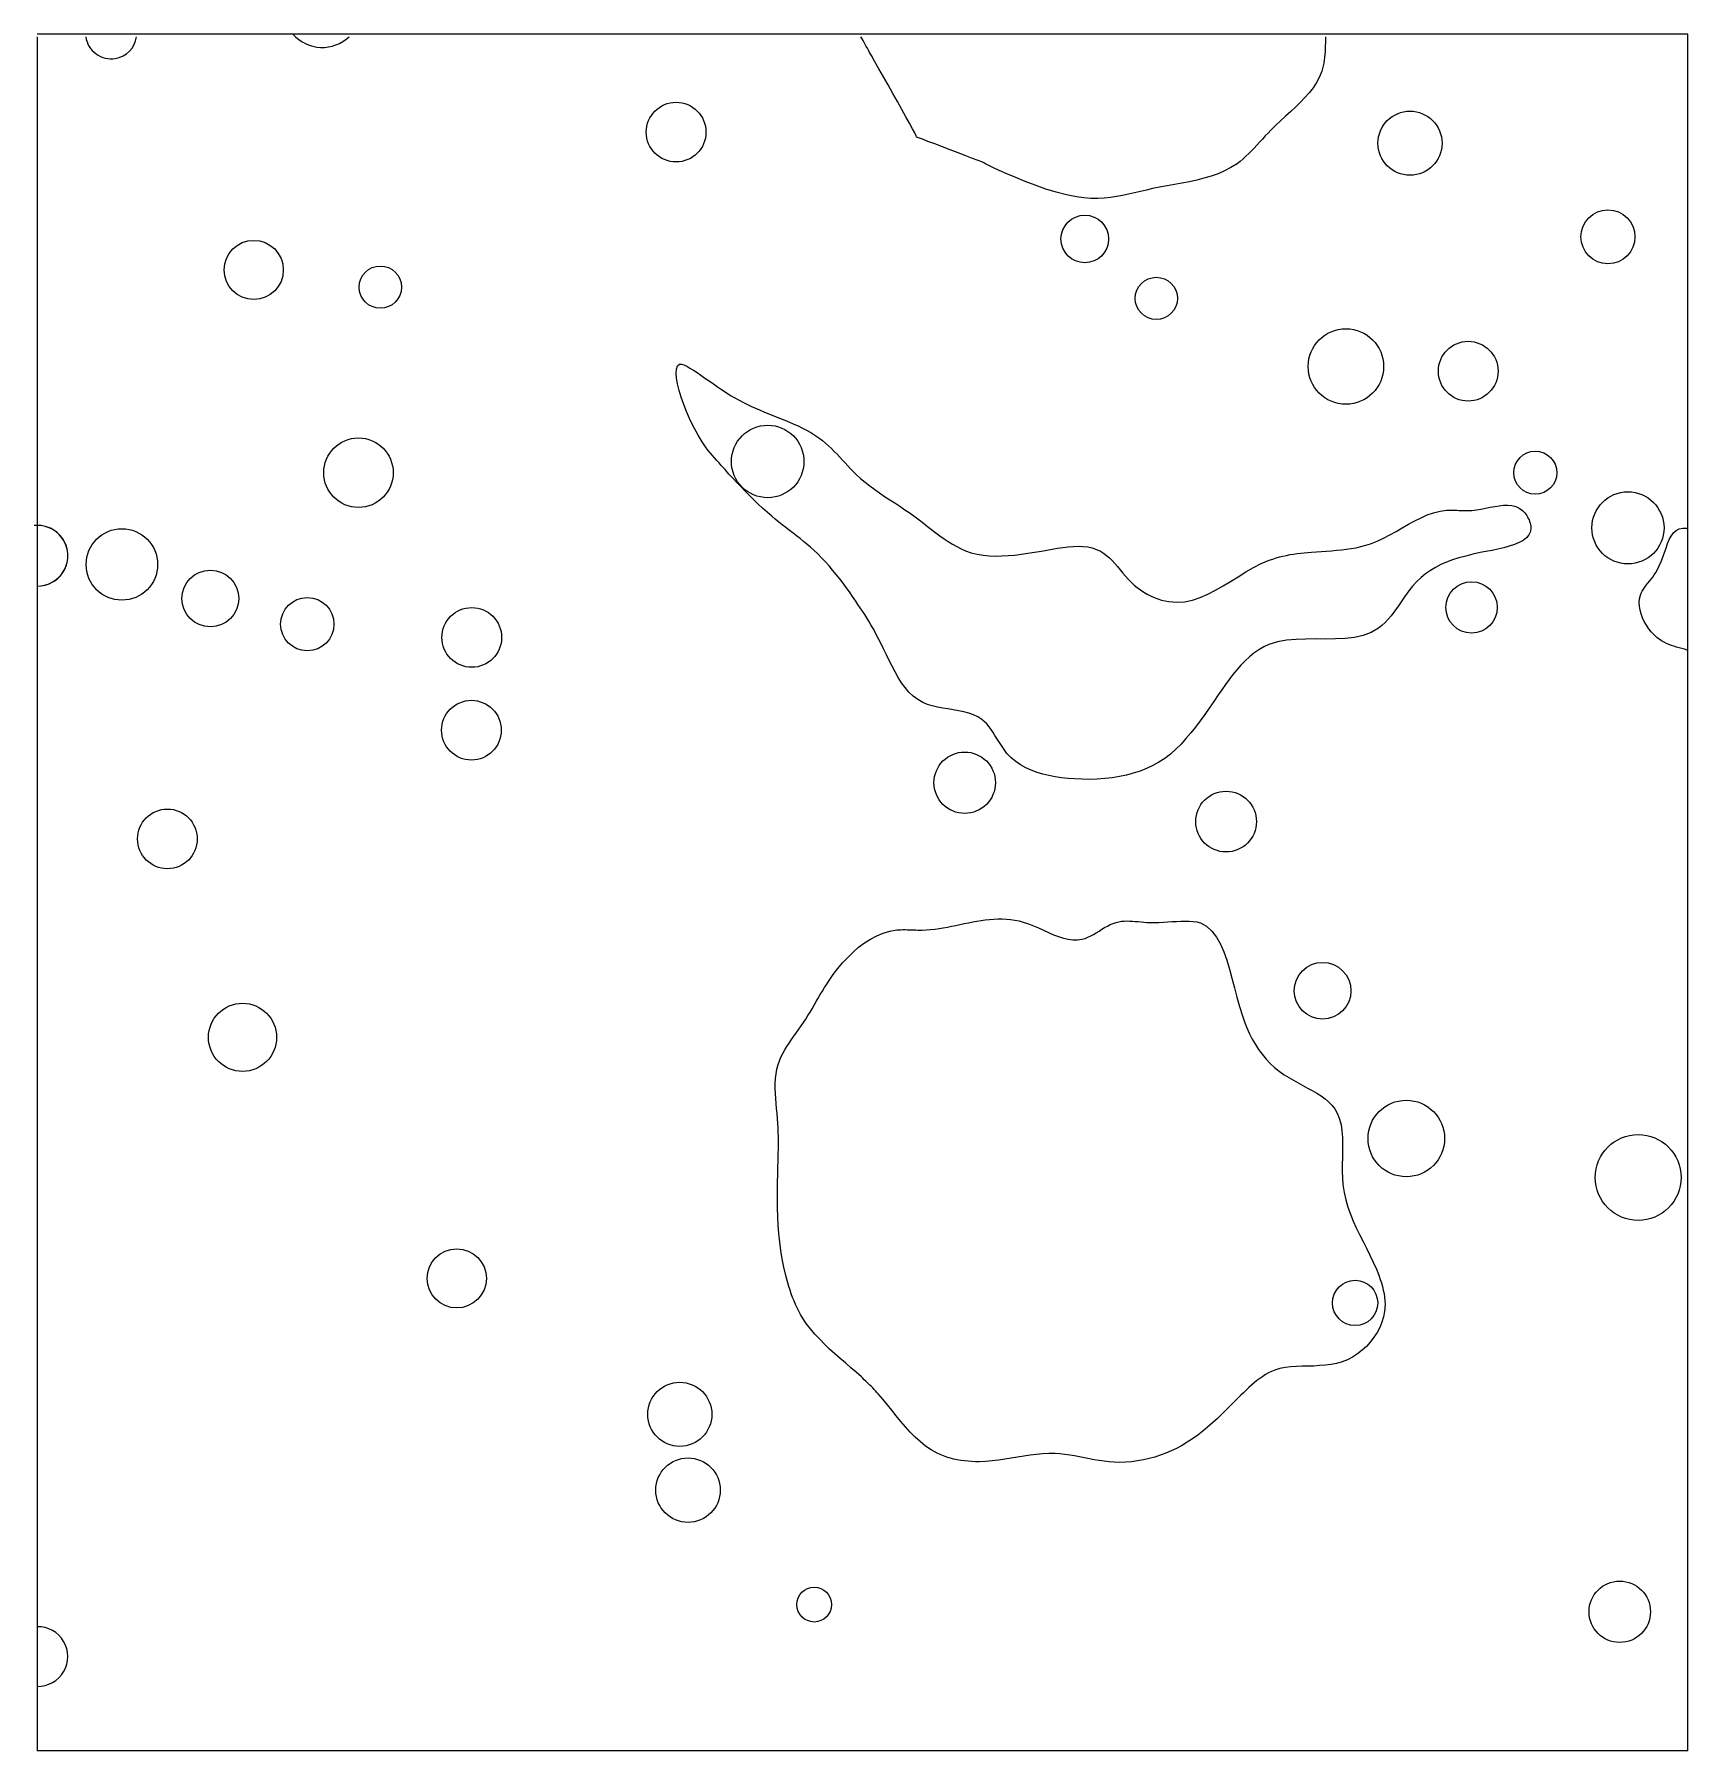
# Model space of a CAD drawing. Extents: x 10.34 to 11.33, y -29.51 to -28.48.
import ezdxf

# ---------------------------------------------------------------- set-up
doc = ezdxf.new("R2010")
doc.units = 0
for name, color, linetype in [('LAYER1', 7, 'CONTINUOUS'), ('LAYER10', 1, 'CONTINUOUS'), ('LAYER12', 5, 'CONTINUOUS')]:
    doc.layers.add(name, color=color, linetype=linetype)

msp = doc.modelspace()

# ---------------------------------------------------------------- linework, layer by layer
at = {"layer": 'LAYER1', "color": 7, "linetype": 'CONTINUOUS'}
for points in [[(10.9253, -28.9162), (10.9226, -28.914), (10.9201, -28.9114), (10.9188, -28.9097), (10.9176, -28.908), (10.9164, -28.9062), (10.9152, -28.9044), (10.9141, -28.9025), (10.9129, -28.9007), (10.9118, -28.8989), (10.9106, -28.8972), (10.9094, -28.8955), (10.908, -28.8939), (10.9066, -28.8925), (10.9051, -28.8912), (10.9027, -28.8896), (10.9001, -28.8884), (10.8973, -28.8874), (10.8943, -28.8866), (10.8912, -28.886), (10.8881, -28.8854), (10.8849, -28.8849), (10.8818, -28.8844), (10.8787, -28.8838), (10.8756, -28.8831), (10.8727, -28.8822), (10.87, -28.881), (10.867, -28.8793), (10.8642, -28.8773), (10.8617, -28.8749), (10.8594, -28.8722), (10.8573, -28.8693), (10.8553, -28.8662), (10.8534, -28.8629), (10.8516, -28.8595), (10.8499, -28.8561), (10.8483, -28.8526), (10.8466, -28.8492), (10.845, -28.8457), (10.8438, -28.8435), (10.8426, -28.8413), (10.8415, -28.8391), (10.8403, -28.8369), (10.839, -28.8348), (10.8378, -28.8327), (10.8365, -28.8307), (10.8353, -28.8286), (10.834, -28.8266), (10.8326, -28.8246), (10.8313, -28.8226), (10.83, -28.8206), (10.8281, -28.8179), (10.8262, -28.8152), (10.8243, -28.8125), (10.8224, -28.8099), (10.8204, -28.8073), (10.8183, -28.8047), (10.8162, -28.8022), (10.8141, -28.7997), (10.8119, -28.7972), (10.8096, -28.7949), (10.8073, -28.7925), (10.8049, -28.7903), (10.803, -28.7885), (10.8009, -28.7868), (10.7989, -28.7851), (10.7968, -28.7834), (10.7947, -28.7817), (10.7926, -28.7801), (10.7904, -28.7785), (10.7883, -28.7768), (10.7862, -28.7752), (10.7841, -28.7735), (10.782, -28.7718), (10.7799, -28.7701), (10.7771, -28.7677), (10.7744, -28.7653), (10.7718, -28.7629), (10.7692, -28.7603), (10.7666, -28.7578), (10.7641, -28.7552), (10.7616, -28.7526), (10.7591, -28.75), (10.7567, -28.7474), (10.7544, -28.7449), (10.7521, -28.7423), (10.7498, -28.7398), (10.7485, -28.7383), (10.7472, -28.7369), (10.7459, -28.7354), (10.7446, -28.7339), (10.7434, -28.7324), (10.7421, -28.7308), (10.7409, -28.7292), (10.7397, -28.7275), (10.7384, -28.7257), (10.7372, -28.7238), (10.736, -28.7218), (10.7348, -28.7196), (10.7328, -28.7159), (10.7309, -28.7118), (10.7291, -28.7076), (10.7275, -28.7034), (10.726, -28.6991), (10.7248, -28.6951), (10.7238, -28.6912), (10.7232, -28.6878), (10.723, -28.6847), (10.7231, -28.6823), (10.7238, -28.6804), (10.7249, -28.6794)], [(10.7249, -28.6794), (10.7261, -28.6795), (10.7276, -28.6799), (10.7293, -28.6807), (10.7311, -28.6817), (10.7332, -28.683), (10.7354, -28.6844), (10.7377, -28.686), (10.7401, -28.6877), (10.7426, -28.6894), (10.7451, -28.6912), (10.7475, -28.6929), (10.75, -28.6946), (10.7527, -28.6963), (10.7554, -28.698), (10.7579, -28.6995), (10.7605, -28.7009), (10.763, -28.7022), (10.7654, -28.7034), (10.7678, -28.7046), (10.7703, -28.7057), (10.7727, -28.7067), (10.7751, -28.7078), (10.7776, -28.7088), (10.7801, -28.7098), (10.7826, -28.7108), (10.7852, -28.7118), (10.7878, -28.7128), (10.7904, -28.7139), (10.793, -28.7151), (10.7956, -28.7162), (10.7982, -28.7175), (10.8007, -28.7188), (10.8032, -28.7202), (10.8056, -28.7217), (10.8079, -28.7233), (10.8102, -28.725), (10.812, -28.7265), (10.8138, -28.728), (10.8155, -28.7297), (10.8172, -28.7314), (10.8188, -28.7331), (10.8205, -28.7348), (10.8221, -28.7366), (10.8237, -28.7383), (10.8253, -28.7401), (10.8269, -28.7418), (10.8286, -28.7435), (10.8302, -28.7451), (10.8329, -28.7475), (10.8356, -28.7498), (10.8384, -28.752), (10.8413, -28.7541), (10.8442, -28.7562), (10.8472, -28.7582), (10.8502, -28.7602), (10.8533, -28.7621), (10.8563, -28.7641), (10.8593, -28.7662), (10.8624, -28.7683), (10.8653, -28.7704), (10.8678, -28.7723), (10.8703, -28.7742), (10.8728, -28.7761), (10.8752, -28.778), (10.8777, -28.7799), (10.8801, -28.7817), (10.8826, -28.7835), (10.8851, -28.7852), (10.8876, -28.7868), (10.8902, -28.7882), (10.8928, -28.7895), (10.8954, -28.7906), (10.8988, -28.7918), (10.9023, -28.7926), (10.9059, -28.7932), (10.9095, -28.7936), (10.9132, -28.7938), (10.917, -28.7937), (10.9208, -28.7935), (10.9247, -28.7932), (10.9286, -28.7927), (10.9326, -28.7921), (10.9366, -28.7915), (10.9407, -28.7908), (10.9439, -28.7902), (10.9471, -28.7896), (10.9502, -28.7891), (10.9534, -28.7887), (10.9565, -28.7883), (10.9595, -28.7881), (10.9625, -28.788), (10.9654, -28.7881), (10.9682, -28.7884), (10.9709, -28.7889), (10.9735, -28.7898), (10.9759, -28.7909), (10.9777, -28.7921), (10.9795, -28.7934), (10.9812, -28.7949), (10.9828, -28.7965), (10.9844, -28.7983), (10.9859, -28.8001), (10.9875, -28.802), (10.9891, -28.8039), (10.9907, -28.8058), (10.9924, -28.8076), (10.9941, -28.8094), (10.9959, -28.8111), (10.9977, -28.8126), (10.9996, -28.814), (11.0016, -28.8153), (11.0037, -28.8165), (11.0057, -28.8176), (11.0079, -28.8185), (11.01, -28.8193), (11.0122, -28.82), (11.0144, -28.8205), (11.0166, -28.8209), (11.0188, -28.8211), (11.021, -28.8212), (11.0259, -28.821), (11.0306, -28.82), (11.0353, -28.8185), (11.0398, -28.8165), (11.0444, -28.8142), (11.0489, -28.8116), (11.0534, -28.8089), (11.0579, -28.8061), (11.0625, -28.8033), (11.067, -28.8007), (11.0717, -28.7983), (11.0764, -28.7963), (11.0785, -28.7956), (11.0805, -28.7949), (11.0826, -28.7943), (11.0846, -28.7938), (11.0867, -28.7934), (11.0888, -28.7929), (11.0909, -28.7926), (11.093, -28.7923), (11.0952, -28.792), (11.0973, -28.7918), (11.0994, -28.7916), (11.1016, -28.7914), (11.1046, -28.7912), (11.1076, -28.791), (11.1105, -28.7908), (11.1135, -28.7906), (11.1165, -28.7903), (11.1195, -28.7901), (11.1224, -28.7897), (11.1253, -28.7893), (11.1282, -28.7888), (11.1311, -28.7882), (11.134, -28.7874), (11.1368, -28.7865), (11.1407, -28.7849), (11.1445, -28.7832), (11.1483, -28.7812), (11.152, -28.7791), (11.1557, -28.7769), (11.1594, -28.7748), (11.1631, -28.7728), (11.1669, -28.771), (11.1706, -28.7693), (11.1744, -28.768), (11.1782, -28.767), (11.1821, -28.7665), (11.1833, -28.7665), (11.1845, -28.7665), (11.1858, -28.7665), (11.187, -28.7665), (11.1882, -28.7665), (11.1895, -28.7666), (11.1907, -28.7666), (11.192, -28.7667), (11.1933, -28.7667), (11.1946, -28.7667), (11.1959, -28.7667), (11.1972, -28.7666), (11.1999, -28.7663), (11.2026, -28.7658), (11.2054, -28.7653), (11.2081, -28.7647), (11.2109, -28.7642), (11.2135, -28.7638), (11.2161, -28.7635), (11.2187, -28.7635), (11.2211, -28.7637), (11.2233, -28.7643), (11.2254, -28.7653), (11.2274, -28.7667), (11.2281, -28.7674), (11.2287, -28.7681), (11.2293, -28.7689), (11.2299, -28.7697), (11.2304, -28.7705), (11.2308, -28.7714), (11.2313, -28.7723), (11.2316, -28.7732), (11.2319, -28.7741), (11.2321, -28.775), (11.2323, -28.7759), (11.2324, -28.7768), (11.2321, -28.7791), (11.2312, -28.7812), (11.2298, -28.783), (11.2278, -28.7845), (11.2254, -28.7858), (11.2226, -28.787), (11.2195, -28.788), (11.2162, -28.7888), (11.2127, -28.7896), (11.2092, -28.7904), (11.2056, -28.7911), (11.2021, -28.7917), (11.1977, -28.7927), (11.1935, -28.7938), (11.1895, -28.7949), (11.1857, -28.7961), (11.1821, -28.7975), (11.1787, -28.7989), (11.1755, -28.8006), (11.1725, -28.8024), (11.1696, -28.8044), (11.1669, -28.8066), (11.1643, -28.809), (11.1618, -28.8117), (11.1602, -28.8138), (11.1586, -28.8159), (11.157, -28.8182), (11.1554, -28.8205), (11.1538, -28.8228), (11.1523, -28.825), (11.1506, -28.8273), (11.149, -28.8294), (11.1473, -28.8315), (11.1455, -28.8334), (11.1436, -28.8352), (11.1416, -28.8368), (11.1372, -28.8394), (11.1324, -28.8412), (11.1272, -28.8423), (11.1216, -28.843), (11.1159, -28.8432), (11.1101, -28.8433), (11.1042, -28.8432), (11.0983, -28.8433), (11.0925, -28.8435), (11.0868, -28.844), (11.0814, -28.845), (11.0762, -28.8466), (11.0731, -28.848), (11.0702, -28.8497), (11.0673, -28.8517), (11.0646, -28.8539), (11.062, -28.8563), (11.0595, -28.8588), (11.0571, -28.8616), (11.0548, -28.8644), (11.0525, -28.8674), (11.0503, -28.8704), (11.0481, -28.8735), (11.046, -28.8766), (11.0433, -28.8805), (11.0406, -28.8844), (11.038, -28.8883), (11.0353, -28.892), (11.0325, -28.8957), (11.0297, -28.8992), (11.0268, -28.9026), (11.0239, -28.9059), (11.0208, -28.9089), (11.0175, -28.9118), (11.0142, -28.9144), (11.0106, -28.9167), (11.0071, -28.9187), (11.0033, -28.9205), (10.9995, -28.922), (10.9954, -28.9233), (10.9913, -28.9244), (10.9871, -28.9253), (10.9828, -28.926), (10.9784, -28.9264), (10.9739, -28.9267), (10.9694, -28.9269), (10.9649, -28.9268), (10.9603, -28.9266), (10.9565, -28.9263), (10.9526, -28.9259), (10.9489, -28.9254), (10.9451, -28.9247), (10.9415, -28.9238), (10.938, -28.9228), (10.9345, -28.9215), (10.9313, -28.92), (10.9282, -28.9183), (10.9253, -28.9162)], [(11.3255, -28.8498), (11.3239, -28.8494), (11.3223, -28.849), (11.3207, -28.8486), (11.3192, -28.8481), (11.3176, -28.8476), (11.3161, -28.8471), (11.3146, -28.8465), (11.3131, -28.8459), (11.3117, -28.8451), (11.3103, -28.8443), (11.3089, -28.8434), (11.3075, -28.8424), (11.3058, -28.8408), (11.3041, -28.839), (11.3026, -28.8371), (11.3012, -28.835), (11.2999, -28.8328), (11.2989, -28.8306), (11.298, -28.8283), (11.2974, -28.826), (11.2971, -28.8237), (11.2969, -28.8214), (11.2971, -28.8193), (11.2976, -28.8172), (11.2981, -28.8159), (11.2987, -28.8147), (11.2994, -28.8135), (11.3002, -28.8123), (11.3011, -28.8111), (11.302, -28.8099), (11.303, -28.8087), (11.304, -28.8075), (11.305, -28.8063), (11.3059, -28.805), (11.3068, -28.8036), (11.3077, -28.8022), (11.3089, -28.7997), (11.31, -28.7971), (11.311, -28.7944), (11.3119, -28.7917), (11.3129, -28.789), (11.3138, -28.7864), (11.3148, -28.784), (11.316, -28.7819), (11.3173, -28.78), (11.3189, -28.7786), (11.3207, -28.7776), (11.3229, -28.7771), (11.3231, -28.7771), (11.3233, -28.7771), (11.3235, -28.7771), (11.3237, -28.7771), (11.3239, -28.7771), (11.3241, -28.7771), (11.3244, -28.7771), (11.3246, -28.7771), (11.3248, -28.7771), (11.325, -28.7771), (11.3252, -28.7771), (11.3255, -28.7771)]]:
    msp.add_lwpolyline(points, dxfattribs=at)
for centre, radius in [((10.7229, -28.5411), 0.0178), ((11.1603, -28.5477), 0.0191), ((10.9665, -28.6048), 0.0142), ((11.2783, -28.6035), 0.0161), ((10.4712, -28.6232), 0.0176), ((10.5466, -28.6335), 0.0126), ((11.0091, -28.6402), 0.0126), ((11.1221, -28.6808), 0.0225), ((11.195, -28.6836), 0.0178), ((10.7775, -28.7374), 0.0216), ((10.5336, -28.7441), 0.0207), ((11.235, -28.7441), 0.0128), ((11.2902, -28.777), 0.0215), ((10.3926, -28.7988), 0.0213), ((10.4453, -28.8191), 0.0169), ((11.197, -28.8244), 0.0153), ((10.5031, -28.8344), 0.0159), ((10.6011, -28.8423), 0.0178), ((10.6009, -28.8976), 0.0178), ((10.8949, -28.9289), 0.0183), ((11.0507, -28.9521), 0.0181), ((10.4197, -28.9624), 0.0178), ((11.1082, -29.0529), 0.0169), ((10.4645, -29.0807), 0.0203), ((11.1581, -29.141), 0.0228), ((11.2963, -29.1642), 0.0256), ((10.5922, -29.2244), 0.0176), ((11.1276, -29.239), 0.0135), ((10.7251, -29.3054), 0.0191), ((10.73, -29.3506), 0.0192), ((10.8052, -29.4188), 0.0104), ((11.2853, -29.4231), 0.0183)]:
    msp.add_circle(centre, radius, dxfattribs=at)
for centre, radius, start, end in [((10.512, -28.4674), 0.0232, -138.3124, -46.5438), ((10.3862, -28.4821), 0.0153, -171.741, -80.7387), ((10.3862, -28.4821), 0.0153, -80.7434, -8.258), ((10.3423, -28.7936), 0.0181, -90.838, 96.0249), ((10.3423, -28.7936), 0.0181, -33.8857, 90.838), ((10.3423, -28.7936), 0.0181, -90.838, -33.8857), ((10.3425, -29.4498), 0.0178, -91.2295, 91.2295)]:
    msp.add_arc(centre, radius, start, end, dxfattribs=at)
at = {"layer": 'LAYER10', "color": 1, "linetype": 'CONTINUOUS'}
for points in [[(11.1099, -28.4843), (11.1099, -28.486), (11.1099, -28.4878), (11.1098, -28.4896), (11.1097, -28.4914), (11.1097, -28.4931), (11.1095, -28.4949), (11.1094, -28.4966), (11.1091, -28.4983), (11.1089, -28.5), (11.1085, -28.5016), (11.1081, -28.5032), (11.1077, -28.5048), (11.1063, -28.5082), (11.1046, -28.5115), (11.1026, -28.5146), (11.1003, -28.5176), (11.0977, -28.5205), (11.095, -28.5233), (11.0922, -28.5261), (11.0892, -28.5288), (11.0862, -28.5315), (11.0832, -28.5343), (11.0802, -28.5371), (11.0774, -28.5399), (11.0757, -28.5417), (11.074, -28.5434), (11.0723, -28.5452), (11.0707, -28.547), (11.0691, -28.5488), (11.0675, -28.5506), (11.0658, -28.5523), (11.0642, -28.5539), (11.0625, -28.5555), (11.0608, -28.5571), (11.059, -28.5586), (11.0572, -28.5599), (11.0536, -28.5622), (11.0498, -28.5642), (11.0459, -28.5659), (11.0418, -28.5673), (11.0375, -28.5686), (11.0332, -28.5697), (11.0288, -28.5707), (11.0243, -28.5715), (11.0199, -28.5724), (11.0155, -28.5732), (11.0111, -28.574), (11.0068, -28.5748), (11.0032, -28.5756), (10.9996, -28.5765), (10.9961, -28.5773), (10.9926, -28.5781), (10.989, -28.5789), (10.9854, -28.5795), (10.9818, -28.58), (10.978, -28.5804), (10.9742, -28.5806), (10.9701, -28.5806), (10.966, -28.5803), (10.9616, -28.5797), (10.9556, -28.5785), (10.9494, -28.5769), (10.9432, -28.575), (10.9369, -28.5728), (10.9309, -28.5705), (10.9253, -28.5682), (10.9201, -28.5659), (10.9155, -28.5639), (10.9117, -28.5621), (10.9088, -28.5607), (10.907, -28.5597), (10.9063, -28.5594), (10.9063, -28.5594), (10.9064, -28.5594), (10.9064, -28.5594), (10.9064, -28.5594), (10.9064, -28.5594), (10.9064, -28.5594), (10.9064, -28.5594), (10.9064, -28.5594), (10.9064, -28.5594), (10.9064, -28.5594), (10.9064, -28.5594), (10.9063, -28.5594), (10.9052, -28.5589), (10.9029, -28.558), (10.8996, -28.5568), (10.8956, -28.5552), (10.8911, -28.5535), (10.8863, -28.5516), (10.8816, -28.5498), (10.8771, -28.5481), (10.873, -28.5466), (10.8697, -28.5453), (10.8674, -28.5445), (10.8662, -28.5441), (10.8661, -28.5441), (10.8661, -28.5441), (10.8661, -28.5441), (10.8661, -28.5441), (10.8661, -28.5441), (10.8661, -28.5442), (10.8661, -28.5442), (10.8661, -28.5442), (10.8661, -28.5442), (10.8661, -28.5442), (10.8662, -28.5442), (10.8662, -28.5441), (10.866, -28.5434), (10.8652, -28.5416), (10.8638, -28.5391), (10.8621, -28.5358), (10.8599, -28.5319), (10.8575, -28.5276), (10.8549, -28.5229), (10.8521, -28.518), (10.8493, -28.513), (10.8465, -28.5081), (10.8437, -28.5033), (10.8412, -28.4988), (10.8404, -28.4974), (10.8397, -28.4961), (10.839, -28.4948), (10.8382, -28.4936), (10.8376, -28.4923), (10.8369, -28.4911), (10.8362, -28.49), (10.8356, -28.4888), (10.8349, -28.4876), (10.8343, -28.4865), (10.8337, -28.4854), (10.8331, -28.4843)], [(11.0354, -29.0124), (11.0391, -29.0145), (11.0422, -29.0174), (11.045, -29.0209), (11.0473, -29.0251), (11.0493, -29.0297), (11.0511, -29.0347), (11.0527, -29.04), (11.0542, -29.0455), (11.0557, -29.0511), (11.0571, -29.0568), (11.0587, -29.0624), (11.0604, -29.0678), (11.0617, -29.0715), (11.0631, -29.075), (11.0647, -29.0785), (11.0663, -29.0818), (11.0682, -29.0849), (11.0701, -29.088), (11.0722, -29.0908), (11.0745, -29.0936), (11.077, -29.0962), (11.0796, -29.0986), (11.0824, -29.1009), (11.0854, -29.103), (11.088, -29.1047), (11.0908, -29.1063), (11.0936, -29.1079), (11.0964, -29.1094), (11.0992, -29.1109), (11.102, -29.1124), (11.1047, -29.114), (11.1073, -29.1156), (11.1097, -29.1173), (11.1118, -29.1192), (11.1138, -29.1211), (11.1155, -29.1233), (11.1171, -29.1262), (11.1183, -29.1294), (11.1192, -29.1329), (11.1197, -29.1365), (11.12, -29.1403), (11.1201, -29.1442), (11.1201, -29.1483), (11.12, -29.1523), (11.1199, -29.1564), (11.1199, -29.1605), (11.12, -29.1646), (11.1203, -29.1685), (11.121, -29.1731), (11.122, -29.1775), (11.1233, -29.1819), (11.1248, -29.1861), (11.1265, -29.1902), (11.1283, -29.1943), (11.1303, -29.1983), (11.1323, -29.2024), (11.1344, -29.2064), (11.1364, -29.2105), (11.1384, -29.2147), (11.1403, -29.2189), (11.1411, -29.2209), (11.1419, -29.223), (11.1426, -29.225), (11.1433, -29.2271), (11.1439, -29.2292), (11.1444, -29.2313), (11.1449, -29.2334), (11.1452, -29.2356), (11.1454, -29.2377), (11.1455, -29.2398), (11.1454, -29.2419), (11.1452, -29.2441), (11.1446, -29.2473), (11.1436, -29.2505), (11.1423, -29.2536), (11.1407, -29.2566), (11.1388, -29.2595), (11.1366, -29.2623), (11.1343, -29.2649), (11.1317, -29.2672), (11.129, -29.2694), (11.1261, -29.2713), (11.1231, -29.2729), (11.1199, -29.2741), (11.1166, -29.2751), (11.1133, -29.2758), (11.1098, -29.2762), (11.1064, -29.2764), (11.1029, -29.2766), (11.0995, -29.2766), (11.096, -29.2767), (11.0926, -29.2768), (11.0893, -29.277), (11.086, -29.2774), (11.0828, -29.2781), (11.0797, -29.279), (11.0778, -29.2798), (11.076, -29.2807), (11.0742, -29.2817), (11.0725, -29.2828), (11.0708, -29.284), (11.0691, -29.2853), (11.0674, -29.2866), (11.0658, -29.288), (11.0642, -29.2895), (11.0626, -29.291), (11.0611, -29.2925), (11.0595, -29.294), (11.0567, -29.2968), (11.0539, -29.2996), (11.0511, -29.3024), (11.0483, -29.3051), (11.0455, -29.3078), (11.0426, -29.3104), (11.0397, -29.313), (11.0368, -29.3154), (11.0338, -29.3178), (11.0307, -29.32), (11.0275, -29.3221), (11.0242, -29.3241), (11.0212, -29.3257), (11.018, -29.3272), (11.0148, -29.3286), (11.0115, -29.3298), (11.0082, -29.3309), (11.0048, -29.3318), (11.0014, -29.3326), (10.9979, -29.3332), (10.9944, -29.3337), (10.9909, -29.334), (10.9874, -29.3341), (10.984, -29.334), (10.981, -29.3337), (10.978, -29.3334), (10.9751, -29.333), (10.9721, -29.3325), (10.9692, -29.3319), (10.9663, -29.3313), (10.9633, -29.3308), (10.9604, -29.3302), (10.9575, -29.3297), (10.9546, -29.3293), (10.9517, -29.329), (10.9488, -29.3288), (10.9451, -29.3288), (10.9413, -29.329), (10.9376, -29.3293), (10.9339, -29.3298), (10.9301, -29.3303), (10.9264, -29.331), (10.9226, -29.3316), (10.9188, -29.3322), (10.915, -29.3328), (10.9112, -29.3332), (10.9074, -29.3335), (10.9035, -29.3337), (10.9013, -29.3337), (10.8991, -29.3336), (10.897, -29.3334), (10.8948, -29.3332), (10.8926, -29.3329), (10.8905, -29.3326), (10.8884, -29.3321), (10.8863, -29.3316), (10.8843, -29.3309), (10.8823, -29.3302), (10.8803, -29.3294), (10.8784, -29.3286), (10.8749, -29.3266), (10.8715, -29.3243), (10.8683, -29.3217), (10.8653, -29.319), (10.8624, -29.316), (10.8596, -29.3129), (10.8568, -29.3096), (10.8541, -29.3063), (10.8515, -29.303), (10.8488, -29.2997), (10.8461, -29.2964), (10.8433, -29.2932), (10.8425, -29.2923), (10.8417, -29.2915), (10.8409, -29.2906), (10.8401, -29.2897), (10.8393, -29.2889), (10.8384, -29.2881), (10.8376, -29.2872), (10.8367, -29.2864), (10.8359, -29.2856), (10.835, -29.2848), (10.8342, -29.2839), (10.8333, -29.2831), (10.8302, -29.2803), (10.8271, -29.2776), (10.8239, -29.2748), (10.8207, -29.2721), (10.8175, -29.2693), (10.8144, -29.2665), (10.8114, -29.2636), (10.8085, -29.2607), (10.8056, -29.2576), (10.803, -29.2545), (10.8005, -29.2512), (10.7982, -29.2478), (10.7971, -29.2459), (10.796, -29.2439), (10.795, -29.2419), (10.794, -29.2399), (10.7932, -29.2378), (10.7923, -29.2357), (10.7915, -29.2336), (10.7908, -29.2314), (10.7901, -29.2292), (10.7894, -29.2271), (10.7888, -29.2249), (10.7883, -29.2226), (10.7871, -29.2177), (10.7862, -29.2127), (10.7854, -29.2077), (10.7847, -29.2027), (10.7842, -29.1976), (10.7838, -29.1926), (10.7836, -29.1875), (10.7834, -29.1825), (10.7833, -29.1774), (10.7833, -29.1724), (10.7833, -29.1673), (10.7835, -29.1623), (10.7835, -29.1598), (10.7836, -29.1573), (10.7837, -29.1548), (10.7838, -29.1523), (10.7838, -29.1498), (10.7839, -29.1473), (10.7839, -29.1448), (10.7839, -29.1423), (10.7839, -29.1398), (10.7838, -29.1372), (10.7837, -29.1347), (10.7836, -29.1321), (10.7833, -29.1291), (10.7831, -29.1261), (10.7828, -29.1231), (10.7825, -29.1201), (10.7823, -29.1171), (10.7821, -29.1141), (10.782, -29.1111), (10.782, -29.1082), (10.7821, -29.1053), (10.7825, -29.1025), (10.783, -29.0997), (10.7837, -29.0969), (10.7845, -29.0947), (10.7854, -29.0925), (10.7865, -29.0904), (10.7877, -29.0882), (10.7889, -29.0861), (10.7903, -29.0841), (10.7917, -29.082), (10.7931, -29.08), (10.7946, -29.0779), (10.796, -29.0759), (10.7975, -29.0739), (10.7989, -29.0718), (10.8002, -29.0698), (10.8015, -29.0677), (10.8028, -29.0656), (10.804, -29.0636), (10.8052, -29.0615), (10.8064, -29.0594), (10.8076, -29.0573), (10.8088, -29.0552), (10.8101, -29.0531), (10.8114, -29.051), (10.8127, -29.0489), (10.8141, -29.0468), (10.8166, -29.0432), (10.8193, -29.0397), (10.8221, -29.0362), (10.8252, -29.033), (10.8284, -29.0299), (10.8317, -29.027), (10.8352, -29.0244), (10.8388, -29.0221), (10.8425, -29.0201), (10.8464, -29.0185), (10.8503, -29.0174), (10.8544, -29.0167), (10.8556, -29.0166), (10.8569, -29.0166), (10.8581, -29.0165), (10.8594, -29.0165), (10.8606, -29.0166), (10.8619, -29.0166), (10.8632, -29.0166), (10.8644, -29.0167), (10.8657, -29.0167), (10.867, -29.0168)], [(10.867, -29.0168), (10.8682, -29.0168), (10.8695, -29.0168), (10.872, -29.0167), (10.8746, -29.0165), (10.8771, -29.0162), (10.8796, -29.0159), (10.8821, -29.0155), (10.8846, -29.015), (10.8871, -29.0145), (10.8896, -29.014), (10.8921, -29.0134), (10.8946, -29.0129), (10.8971, -29.0124), (10.8997, -29.0119), (10.9022, -29.0114), (10.9047, -29.011), (10.9072, -29.0107), (10.9097, -29.0104), (10.9122, -29.0102), (10.9147, -29.0101), (10.9172, -29.0101), (10.9198, -29.0102), (10.9223, -29.0104), (10.9248, -29.0108), (10.9273, -29.0113), (10.9298, -29.012), (10.9329, -29.013), (10.9359, -29.0142), (10.9389, -29.0155), (10.9419, -29.0168), (10.9449, -29.0182), (10.9479, -29.0195), (10.9508, -29.0206), (10.9537, -29.0216), (10.9566, -29.0222), (10.9594, -29.0226), (10.9622, -29.0226), (10.965, -29.0222), (10.9667, -29.0217), (10.9683, -29.021), (10.97, -29.0202), (10.9717, -29.0193), (10.9733, -29.0183), (10.975, -29.0173), (10.9766, -29.0163), (10.9783, -29.0153), (10.98, -29.0144), (10.9817, -29.0135), (10.9834, -29.0128), (10.9851, -29.0122), (10.9867, -29.0118), (10.9883, -29.0115), (10.9899, -29.0114), (10.9916, -29.0113), (10.9932, -29.0114), (10.9949, -29.0114), (10.9966, -29.0116), (10.9983, -29.0117), (11, -29.0119), (11.0017, -29.012), (11.0035, -29.0122), (11.0052, -29.0122), (11.0079, -29.0123), (11.0106, -29.0122), (11.0133, -29.0121), (11.016, -29.0119), (11.0186, -29.0117), (11.0212, -29.0116), (11.0238, -29.0114), (11.0263, -29.0114), (11.0287, -29.0114), (11.0311, -29.0116), (11.0333, -29.0119), (11.0354, -29.0124)]]:
    msp.add_lwpolyline(points, dxfattribs=at)
at = {"layer": 'LAYER12', "color": 5, "linetype": 'CONTINUOUS'}
for points in [[(11.3258, -28.4828), (10.3421, -28.4828)], [(11.3258, -29.5059), (11.3258, -28.4828)], [(10.3421, -28.4843), (10.3421, -29.5059)], [(11.3258, -29.5059), (10.3421, -29.5059)]]:
    msp.add_lwpolyline(points, dxfattribs=at)

doc.saveas('drawing.dxf')
